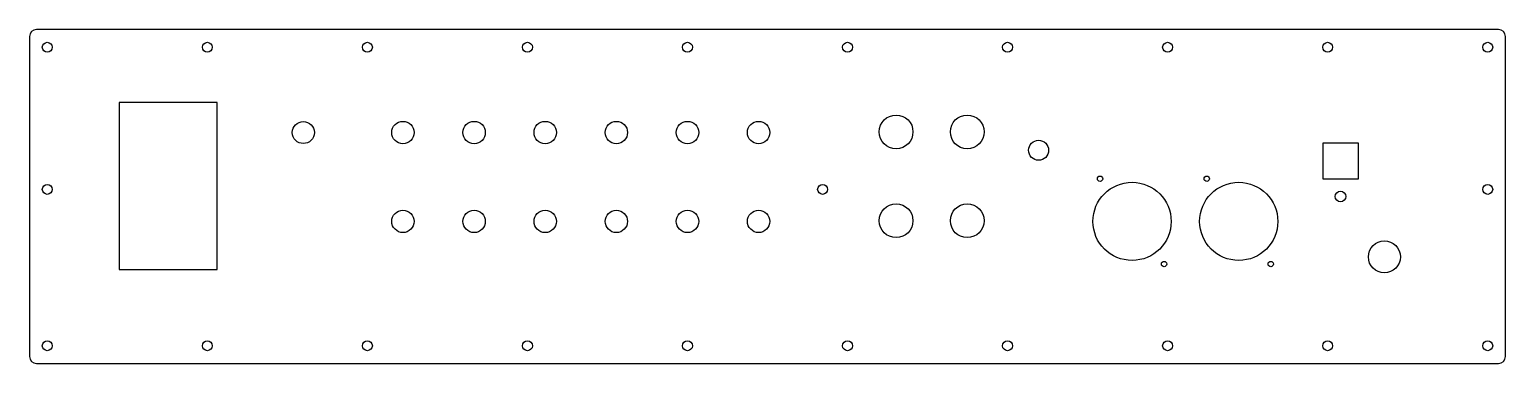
# Model space of a CAD drawing. Header units: millimetres. Extents: x 0 to 415, y 0 to 94.
import ezdxf

# ---------------------------------------------------------------- set-up
doc = ezdxf.new("R2010")
doc.units = ezdxf.units.MM

msp = doc.modelspace()

# ---------------------------------------------------------------- linework, layer by layer
at = {"color": 7, "linetype": 'Continuous', "lineweight": 25}
for p, q in [((0, 92), (0, 2)), ((413, 94), (2, 94)), ((415, 2), (415, 92)), ((52.75, 73.5), (25.25, 73.5)), ((25.25, 73.5), (25.25, 26.5)), ((52.75, 26.5), (52.75, 73.5)), ((373.69, 62), (363.61, 62)), ((363.61, 62), (363.61, 52)), ((373.69, 52), (373.69, 62)), ((363.61, 52), (373.69, 52)), ((25.25, 26.5), (52.75, 26.5)), ((2, 0), (413, 0))]:
    msp.add_line(p, q, dxfattribs=at)
for centre, radius in [((5, 89), 1.4), ((50, 89), 1.4), ((95, 89), 1.4), ((140, 89), 1.4), ((185, 89), 1.4), ((230, 89), 1.4), ((275, 89), 1.4), ((320, 89), 1.4), ((365, 89), 1.4), ((410, 89), 1.4), ((76.99, 65), 3.1), ((105, 65), 3.15), ((125, 65), 3.15), ((145, 65), 3.15), ((165, 65), 3.15), ((185, 65), 3.15), ((205, 65), 3.15), ((243.66, 65.18), 4.75), ((263.66, 65.18), 4.75), ((283.73, 60), 2.82), ((5, 49), 1.4), ((223, 49), 1.4), ((310, 40), 11), ((301, 52), 0.75), ((340, 40), 11), ((331, 52), 0.75), ((410, 49), 1.4), ((368.61, 47), 1.5), ((105, 40), 3.15), ((125, 40), 3.15), ((145, 40), 3.15), ((165, 40), 3.15), ((185, 40), 3.15), ((205, 40), 3.15), ((243.66, 40.18), 4.75), ((263.66, 40.18), 4.75), ((380.95, 30), 4.5), ((319, 28), 0.75), ((349, 28), 0.75), ((5, 5), 1.4), ((50, 5), 1.4), ((95, 5), 1.4), ((140, 5), 1.4), ((185, 5), 1.4), ((230, 5), 1.4), ((275, 5), 1.4), ((320, 5), 1.4), ((365, 5), 1.4), ((410, 5), 1.4)]:
    msp.add_circle(centre, radius, dxfattribs=at)
for centre, start, end in [((2, 92), 90, 180), ((413, 92), 0, 90), ((2, 2), 180, 270), ((413, 2), 270, 360)]:
    msp.add_arc(centre, 2, start, end, dxfattribs=at)

doc.saveas('drawing.dxf')
